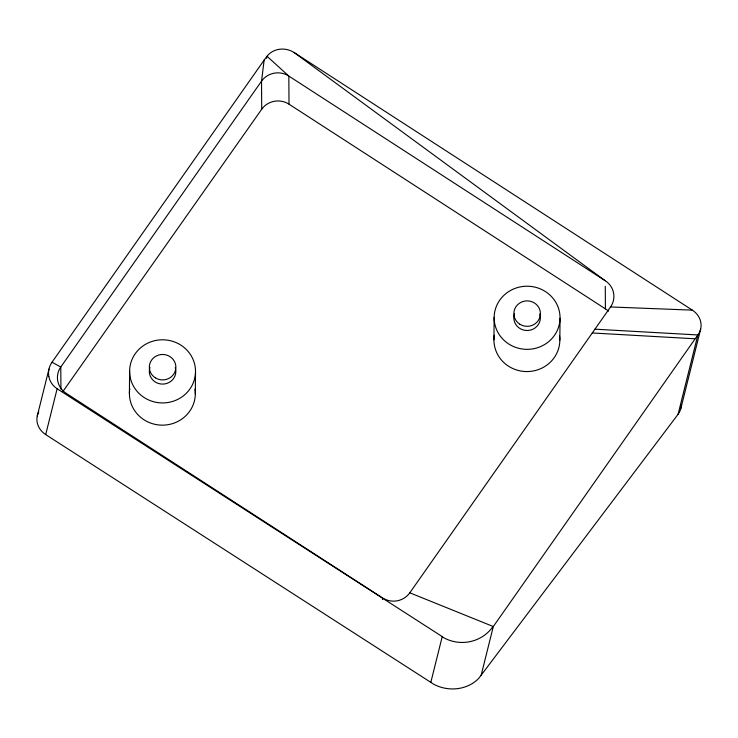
<?xml version="1.0" encoding="UTF-8"?>
<svg xmlns="http://www.w3.org/2000/svg" width="738" height="738" viewBox="0 0 738 738"><rect width="100%" height="100%" fill="white"/><g stroke="black" fill="none" stroke-linecap="round" stroke-linejoin="round"><path stroke-width="1.11" d="M129.408 393.391L129.62 370.891M195.312 393.769L195.515 371.841A32.952 31.568 0.5 0 0 146.502 343.788A32.952 31.568 0.5 0 0 145.69 398.465A32.952 31.568 0.5 0 0 195.515 371.841M493.934 339.812L494.146 317.303M559.838 340.19L560.041 318.253A32.952 31.568 0.5 0 0 511.028 290.209A32.952 31.568 0.5 0 0 510.207 344.877A32.952 31.568 0.5 0 0 560.041 318.253M38.754 411.905A19.668 17.638 14 0 0 45.701 434.59L433.972 684.384A36.18 32.435 14 0 0 447.606 688.628A36.872 33.062 14 0 0 467.874 685.833A36.18 32.435 14 0 0 478.879 678.194L678.084 414.276L697.862 334.96A19.668 17.638 14 0 0 692.336 310.135L294.139 52.546A19.668 17.638 14 0 0 267.027 56.282L264.149 60.101L261.52 81.18L261.704 109.252L62.942 391.463M48.957 369.074L37.26 416.001M45.701 434.59L57.13 388.751A19.492 18.718 -0.4 0 1 48.865 376.611M266.538 58.265L267.027 56.282L288.826 76.069L605.234 280.744A19.668 18.884 -0.4 0 1 610.547 306.962L409.811 592.808A19.668 18.884 -0.4 0 1 382.505 597.918L66.097 393.243A19.668 18.884 -0.4 0 1 60.784 367.026L261.52 81.18A19.668 18.884 -0.4 0 1 288.826 76.069L289.01 104.178L605.418 308.862A19.668 18.847 0.5 0 1 608.407 311.233M430.78 682.53L442.237 636.599L57.13 388.751M481.075 675.593L493.298 626.544L697.862 334.96L594.948 329.176M680.906 408.28L700.685 328.954M48.819 376.528A20.24 19.437 -0.4 0 1 52.011 362.21L264.149 60.101M610.547 306.962L692.336 310.135M592.282 332.967L694.975 338.788M409.811 592.808L493.298 626.544M51.992 362.201L60.784 367.026L60.931 389.166M294.139 52.546L605.234 280.744M605.271 286.372L605.418 308.862M382.505 597.918L382.515 599.616M493.058 626.396A36.854 35.378 -0.4 0 1 442.127 636.765M681.322 404.738A19.668 17.638 14 0 1 678.084 414.276M261.704 109.252A19.668 18.847 0.5 0 1 289.01 104.178M194.98 389.129A32.952 31.568 0.5 0 1 162.212 425.153A32.952 31.568 0.5 0 1 129.796 388.788M559.505 335.541A32.952 31.568 0.5 0 1 526.729 371.565A32.952 31.568 0.5 0 1 494.312 335.2M175.275 367.672A13.275 12.721 0.5 0 1 162.443 384.092A13.275 12.721 0.5 0 1 149.943 367.423M539.792 314.084A13.275 12.721 0.5 0 1 526.969 330.504A13.275 12.721 0.5 0 1 514.469 313.834M155.358 377.838A13.275 12.721 0.5 0 0 175.865 367.884A13.275 12.721 0.5 0 0 156.604 355.836A13.275 12.721 0.5 0 0 155.358 377.838M519.884 324.25A13.275 12.721 0.5 0 0 540.391 314.296A13.275 12.721 0.5 0 0 521.129 302.248A13.275 12.721 0.5 0 0 519.884 324.25"/></g></svg>
